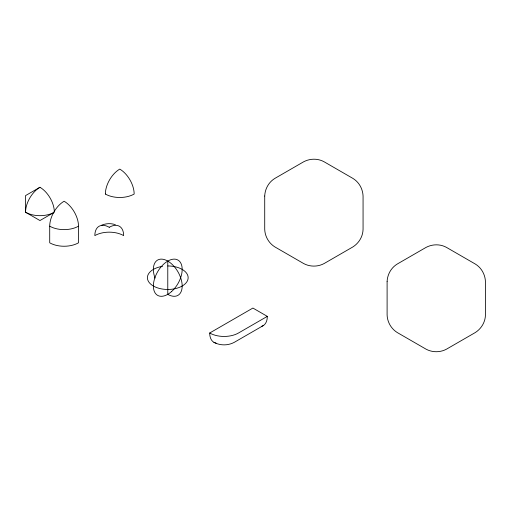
<?xml version="1.0" encoding="UTF-8"?>
<svg xmlns="http://www.w3.org/2000/svg" width="511" height="511" viewBox="0 0 511 511"><rect width="100%" height="100%" fill="white"/><g stroke="black" fill="none" stroke-linecap="round" stroke-linejoin="round"><path stroke-width="0.77" d="M54.358 212.231A20.37 11.759 60 0 0 39.954 187.281L25.55 195.598L25.55 212.231L39.954 220.548L53.668 212.627M216.102 343.137A20.37 11.759 -60 0 1 209.702 333.006L252.907 308.056L267.31 316.373A20.37 11.759 60 0 1 261.677 326.312M267.31 316.373L238.503 333.006A20.37 11.759 0 0 1 209.702 333.006M263.088 325.699L234.287 342.325C227.989 345.711 220.215 345.711 213.917 342.325M101.695 225.159C105.981 223.409 110.983 223.077 115.352 224.725M167.78 261.083L167.78 294.342A20.37 11.759 60 0 0 181.993 283.235A20.37 11.759 60 0 0 163.188 259.301A20.37 11.759 60 0 0 155.044 278.137M78.509 226.175L78.509 242.808A20.37 11.759 0 0 1 49.708 242.808L49.708 226.175A20.37 11.759 -60 0 1 64.111 201.232A20.37 11.759 60 0 1 78.509 226.175A20.37 11.759 0 0 1 49.708 226.175M53.719 212.582A20.37 11.759 0 0 1 25.55 212.231A20.37 11.759 -60 0 1 39.954 187.281M167.78 265.956A20.37 11.759 0 0 1 186.24 282.685A20.37 11.759 0 0 1 152.176 285.272A20.37 11.759 0 0 1 162.504 266.352M264.717 196.032L264.717 229.292C264.934 236.44 268.818 243.172 274.899 246.934L303.706 263.567C309.998 266.946 317.778 266.946 324.07 263.567L352.877 246.934C358.933 243.095 362.919 236.51 363.065 229.292L363.065 196.032C362.772 188.866 359.054 182.127 352.877 178.39L324.07 161.763C317.753 158.282 310.056 158.436 303.706 161.763L274.899 178.39C268.722 182.127 265.005 188.866 264.717 196.032M387.102 281.657L387.102 314.917C387.319 322.058 391.209 328.797 397.283 332.559L426.091 349.185C432.389 352.571 440.163 352.571 446.461 349.185L475.268 332.559C481.324 328.72 485.303 322.134 485.45 314.917L485.45 281.657C485.156 274.49 481.445 267.751 475.268 264.015L446.461 247.381C440.137 243.9 432.44 244.054 426.091 247.381L397.283 264.015C391.107 267.751 387.395 274.49 387.102 281.657M171.504 291.628A20.37 11.759 -60 0 0 177.962 260.073A20.37 11.759 -60 0 0 153.868 281.44A20.37 11.759 -60 0 0 171.504 291.628M105.355 194.046A20.37 11.759 0 0 0 134.163 194.046A20.37 11.759 60 0 0 119.759 169.103A20.37 11.759 -60 0 0 105.355 194.046M109.239 227.286A20.37 11.759 60 0 0 94.842 235.603A20.37 11.759 0 0 1 123.643 235.603A20.37 11.759 -60 0 0 109.239 227.286"/></g></svg>
